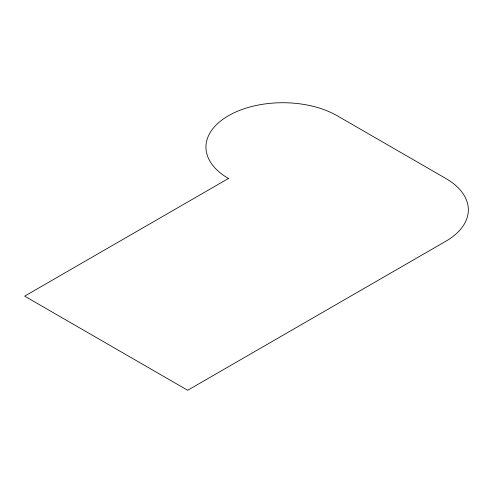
<?xml version="1.0" encoding="UTF-8"?>
<svg xmlns="http://www.w3.org/2000/svg" width="493" height="493" viewBox="0 0 493 493"><rect width="100%" height="100%" fill="white"/><g stroke="black" fill="none" stroke-linecap="round" stroke-linejoin="round"><path stroke-width="0.74" d="M228.45 178.478L24.65 296.139L187.691 390.271L445.838 241.231A76.859 44.376 0 0 0 445.838 178.478L337.144 115.726A76.859 44.376 0 0 0 228.45 115.726A76.859 44.376 0 0 0 228.45 178.478"/></g></svg>
